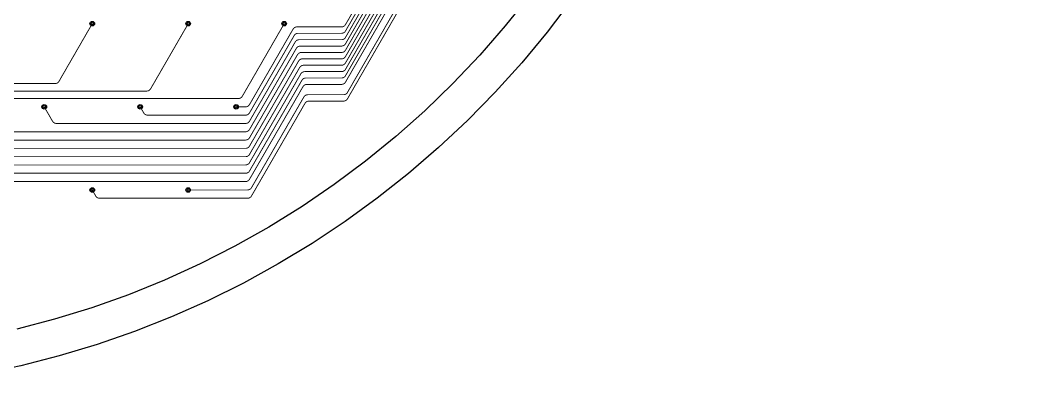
# Model space of a CAD drawing. Header units: metres. Extents: x -54999 to 54999, y -52014 to 54102.
# Drawn here: x 8526 to 19498, y -36732 to -32853 of the extents above; entities that cross this region are included whole.
import ezdxf

# ---------------------------------------------------------------- set-up
doc = ezdxf.new("R2010")
doc.units = ezdxf.units.M
for name, color, linetype in [('eDura_outline_ext', 6, 'Continuous'), ('eDura_outline_int', 6, 'Continuous'), ('etch', 3, 'Continuous'), ('metal', 4, 'Continuous')]:
    doc.layers.add(name, color=color, linetype=linetype)

msp = doc.modelspace()

# ---------------------------------------------------------------- linework, layer by layer
at = {"layer": 'eDura_outline_ext'}
msp.add_lwpolyline([(35250.115, -31915.931), (15050.115, -31915.931), (15050.115, -31915.931), (14816.521, -32282.896), (14567.786, -32639.771), (14304.345, -32985.933), (14026.658, -33320.775), (13735.211, -33643.712), (13430.515, -33954.178), (13113.103, -34251.631), (12783.529, -34535.551), (12442.37, -34805.439), (12090.223, -35060.825), (11727.705, -35301.262), (11355.449, -35526.328), (10974.107, -35735.63), (10584.346, -35928.802), (10186.848, -36105.506), (9782.308, -36265.433), (9371.434, -36408.303), (8954.944, -36533.866), (8533.569, -36641.902), (8108.044, -36732.222)], dxfattribs=at)
at = {"layer": 'eDura_outline_int'}
msp.add_lwpolyline([(34822.174, -31515.931), (14822.174, -31515.931), (14822.174, -31515.931), (14600.616, -31881.415), (14363.643, -32237.098), (14111.688, -32582.33), (13845.211, -32916.481), (13564.7, -33238.94), (13270.666, -33549.118), (12963.647, -33846.45), (12644.204, -34130.391), (12312.92, -34400.422), (11970.399, -34656.052), (11617.269, -34896.812), (11254.174, -35122.263), (10881.776, -35331.993), (10500.757, -35525.62), (10111.813, -35702.788), (9715.653, -35863.175), (9313.002, -36006.488), (8904.595, -36132.465), (8491.178, -36240.876)], dxfattribs=at)
at = {"layer": 'etch'}
for centre in [(9317.92, -32893.342), (10369.92, -32893.342), (11421.92, -32893.342), (8791.92, -33804.401), (9843.92, -33804.401), (10895.92, -33804.401), (9317.92, -34715.459), (10369.92, -34715.459)]:
    msp.add_circle(centre, 15, dxfattribs=at)
at = {"layer": 'metal'}
for points in [[(10895.92, -33804.401, 10, 10, 0), (10998.553, -33804.401, 10, 10, 0.267949192), (11041.854, -33779.401, 10, 10, 0), (11518.779, -32953.342, 10, 10, -0.267949192), (11562.08, -32928.342, 10, 10, 0), (12050.553, -32928.342, 10, 10, 0.267949192), (12093.854, -32903.342, 10, 10, 0), (12632.012, -31971.225, 10, 10, -0.267949192), (12675.313, -31946.225, 10, 10, 0), (13102.553, -31946.225, 10, 10, 0.267949192), (13145.854, -31921.225, 10, 10, 0), (13603.183, -31129.107, 10, 10, -0.267949192), (13646.484, -31104.107, 10, 10, 0), (14154.553, -31104.107, 10, 10, 0.267949192), (14197.854, -31079.107, 10, 10, 0), (14574.354, -30426.99, 10, 10, -0.267949192), (14617.655, -30401.99, 10, 10, 0), (15206.553, -30401.99, 10, 10, 0.267949192), (15249.854, -30376.99, 10, 10, 0), (15423.67, -30075.931, 10, 10, -0.267949192), (15466.971, -30050.931, 10, 10, 0), (21402.659, -30050.931, 10, 10, -0.267949192)], [(9843.92, -33804.401, 10, 10, 0), (9882.025, -33870.401, 10, 10, 0.267949192), (9925.326, -33895.401, 10, 10, 0), (10998.553, -33895.401, 10, 10, 0.267949192), (11041.854, -33870.401, 10, 10, 0), (11530.903, -33023.342, 10, 10, -0.267949192), (11574.205, -32998.342, 10, 10, 0), (12050.553, -32998.342, 10, 10, 0.267949192), (12093.854, -32973.342, 10, 10, 0), (12632.012, -32041.225, 10, 10, -0.267949192), (12675.313, -32016.225, 10, 10, 0), (13102.553, -32016.225, 10, 10, 0.267949192), (13145.854, -31991.225, 10, 10, 0), (13603.183, -31199.107, 10, 10, -0.267949192), (13646.484, -31174.107, 10, 10, 0), (14154.553, -31174.107, 10, 10, 0.267949192), (14197.854, -31149.107, 10, 10, 0), (14574.354, -30496.99, 10, 10, -0.267949192), (14617.655, -30471.99, 10, 10, 0), (15206.876, -30471.99, 10, 10, 0.265341128), (15249.932, -30447.41, 10, 10, 0), (15428.177, -30145.51, 10, 10, -0.265341128), (15471.233, -30120.931, 10, 10, 0), (21394.576, -30120.931, 10, 10, -0.267949192)], [(7926.404, -34077.401, 10, 10, 0), (10998.553, -34077.401, 10, 10, 0.267949192), (11041.854, -34052.401, 10, 10, 0), (11555.152, -33163.342, 10, 10, -0.267949192), (11598.453, -33138.342, 10, 10, 0), (12050.553, -33138.342, 10, 10, 0.267949192), (12093.854, -33113.342, 10, 10, 0), (12632.012, -32181.225, 10, 10, -0.267949192), (12675.313, -32156.225, 10, 10, 0), (13102.553, -32156.225, 10, 10, 0.267949192), (13145.854, -32131.225, 10, 10, 0), (13603.183, -31339.107, 10, 10, -0.267949192), (13646.484, -31314.107, 10, 10, 0), (14154.553, -31314.107, 10, 10, 0.267949192), (14197.854, -31289.107, 10, 10, 0), (14574.354, -30636.99, 10, 10, -0.267949192), (14617.655, -30611.99, 10, 10, 0), (15206.876, -30611.99, 10, 10, 0.265341128), (15249.932, -30587.41, 10, 10, 0), (15428.177, -30285.51, 10, 10, -0.265341128), (15471.233, -30260.931, 10, 10, 0), (21378.41, -30260.931, 10, 10, -0.267949192)], [(8791.92, -33804.401, 10, 10, 0), (8882.564, -33961.401, 10, 10, 0.267949192), (8925.865, -33986.401, 10, 10, 0), (10998.553, -33986.401, 10, 10, 0.267949192), (11041.854, -33961.401, 10, 10, 0), (11543.028, -33093.342, 10, 10, -0.267949192), (11586.329, -33068.342, 10, 10, 0), (12050.553, -33068.342, 10, 10, 0.267949192), (12093.854, -33043.342, 10, 10, 0), (12632.012, -32111.225, 10, 10, -0.267949192), (12675.313, -32086.225, 10, 10, 0), (13102.553, -32086.225, 10, 10, 0.267949192), (13145.854, -32061.225, 10, 10, 0), (13603.183, -31269.107, 10, 10, -0.267949192), (13646.484, -31244.107, 10, 10, 0), (14154.553, -31244.107, 10, 10, 0.267949192), (14197.854, -31219.107, 10, 10, 0), (14574.354, -30566.99, 10, 10, -0.267949192), (14617.655, -30541.99, 10, 10, 0), (15206.553, -30541.99, 10, 10, 0.267949192), (15249.854, -30516.99, 10, 10, 0), (15423.67, -30215.931, 10, 10, -0.267949192), (15466.971, -30190.931, 10, 10, 0), (21386.493, -30190.931, 10, 10, -0.267949192)], [(21370.327, -30330.931, 10, 10, 0), (15466.971, -30330.931, 10, 10, 0.267949192), (15423.67, -30355.931, 10, 10, 0), (15249.854, -30656.99, 10, 10, -0.267949192), (15206.553, -30681.99, 10, 10, 0), (14617.655, -30681.99, 10, 10, 0.267949192), (14574.354, -30706.99, 10, 10, 0), (14197.854, -31359.107, 10, 10, -0.267949192), (14154.553, -31384.107, 10, 10, 0), (13646.484, -31384.107, 10, 10, 0.267949192), (13603.183, -31409.107, 10, 10, 0), (13145.854, -32201.225, 10, 10, -0.267949192), (13102.553, -32226.225, 10, 10, 0), (12675.313, -32226.225, 10, 10, 0.267949192), (12632.012, -32251.225, 10, 10, 0), (12093.854, -33183.342, 10, 10, -0.267949192), (12050.553, -33208.342, 10, 10, 0), (11610.578, -33208.342, 10, 10, 0.267949192), (11567.277, -33233.342, 10, 10, 0), (11041.854, -34143.401, 10, 10, -0.267949192), (10998.553, -34168.401, 10, 10, 0), (6926.943, -34168.401, 10, 10, -0.267949192)], [(4928.021, -34350.401, 10, 10, 0), (10998.553, -34350.401, 10, 10, 0.267949192), (11041.854, -34325.401, 10, 10, 0), (11591.525, -33373.342, 10, 10, -0.267949192), (11634.826, -33348.342, 10, 10, 0), (12050.553, -33348.342, 10, 10, 0.267949192), (12093.854, -33323.342, 10, 10, 0), (12632.012, -32391.225, 10, 10, -0.267949192), (12675.313, -32366.225, 10, 10, 0), (13102.553, -32366.225, 10, 10, 0.267949192), (13145.854, -32341.225, 10, 10, 0), (13603.183, -31549.107, 10, 10, -0.267949192), (13646.484, -31524.107, 10, 10, 0), (14154.553, -31524.107, 10, 10, 0.267949192), (14197.854, -31499.107, 10, 10, 0), (14574.354, -30846.99, 10, 10, -0.267949192), (14617.655, -30821.99, 10, 10, 0), (15206.553, -30821.99, 10, 10, 0.267949192), (15249.854, -30796.99, 10, 10, 0), (15423.67, -30495.931, 10, 10, -0.267949192), (15466.971, -30470.931, 10, 10, 0), (21354.162, -30470.931, 10, 10, -0.267949192)], [(5927.482, -34259.401, 10, 10, 0), (10998.553, -34259.401, 10, 10, 0.267949192), (11041.854, -34234.401, 10, 10, 0), (11579.401, -33303.342, 10, 10, -0.267949192), (11622.702, -33278.342, 10, 10, 0), (12050.553, -33278.342, 10, 10, 0.267949192), (12093.854, -33253.342, 10, 10, 0), (12632.012, -32321.225, 10, 10, -0.267949192), (12675.313, -32296.225, 10, 10, 0), (13102.553, -32296.225, 10, 10, 0.267949192), (13145.854, -32271.225, 10, 10, 0), (13603.183, -31479.107, 10, 10, -0.267949192), (13646.484, -31454.107, 10, 10, 0), (14154.553, -31454.107, 10, 10, 0.267949192), (14197.854, -31429.107, 10, 10, 0), (14574.354, -30776.99, 10, 10, -0.267949192), (14617.655, -30751.99, 10, 10, 0), (15206.876, -30751.99, 10, 10, 0.265341128), (15249.932, -30727.41, 10, 10, 0), (15428.177, -30425.51, 10, 10, -0.265341128), (15471.233, -30400.931, 10, 10, 0), (21362.244, -30400.931, 10, 10, -0.267949192)], [(2929.099, -34532.401, 10, 10, 0), (10998.553, -34532.401, 10, 10, 0.267949192), (11041.854, -34507.401, 10, 10, 0), (11615.774, -33513.342, 10, 10, -0.267949192), (11659.075, -33488.342, 10, 10, 0), (12050.553, -33488.342, 10, 10, 0.267949192), (12093.854, -33463.342, 10, 10, 0), (12632.012, -32531.225, 10, 10, -0.267949192), (12675.313, -32506.225, 10, 10, 0), (13102.553, -32506.225, 10, 10, 0.267949192), (13145.854, -32481.225, 10, 10, 0), (13603.183, -31689.107, 10, 10, -0.267949192), (13646.484, -31664.107, 10, 10, 0), (14154.553, -31664.107, 10, 10, 0.267949192), (14197.854, -31639.107, 10, 10, 0), (14574.354, -30986.99, 10, 10, -0.267949192), (14617.655, -30961.99, 10, 10, 0), (15206.553, -30961.99, 10, 10, 0.267949192), (15249.854, -30936.99, 10, 10, 0), (15423.67, -30635.931, 10, 10, -0.267949192), (15466.971, -30610.931, 10, 10, 0), (21337.996, -30610.931, 10, 10, -0.267949192)], [(3928.56, -34441.401, 10, 10, 0), (10998.553, -34441.401, 10, 10, 0.267949192), (11041.854, -34416.401, 10, 10, 0), (11603.65, -33443.342, 10, 10, -0.267949192), (11646.951, -33418.342, 10, 10, 0), (12050.553, -33418.342, 10, 10, 0.267949192), (12093.854, -33393.342, 10, 10, 0), (12632.012, -32461.225, 10, 10, -0.267949192), (12675.313, -32436.225, 10, 10, 0), (13102.553, -32436.225, 10, 10, 0.267949192), (13145.854, -32411.225, 10, 10, 0), (13603.183, -31619.107, 10, 10, -0.267949192), (13646.484, -31594.107, 10, 10, 0), (14154.553, -31594.107, 10, 10, 0.267949192), (14197.854, -31569.107, 10, 10, 0), (14574.354, -30916.99, 10, 10, -0.267949192), (14617.655, -30891.99, 10, 10, 0), (15206.876, -30891.99, 10, 10, 0.265341128), (15249.932, -30867.41, 10, 10, 0), (15428.177, -30565.51, 10, 10, -0.265341128), (15471.233, -30540.931, 10, 10, 0), (21346.079, -30540.931, 10, 10, -0.267949192)], [(1929.637, -34623.401, 10, 10, 0), (10998.553, -34623.401, 10, 10, 0.267949192), (11041.854, -34598.401, 10, 10, 0), (11627.898, -33583.342, 10, 10, -0.267949192), (11671.2, -33558.342, 10, 10, 0), (12050.553, -33558.342, 10, 10, 0.267949192), (12093.854, -33533.342, 10, 10, 0), (12632.012, -32601.225, 10, 10, -0.267949192), (12675.313, -32576.225, 10, 10, 0), (13102.553, -32576.225, 10, 10, 0.267949192), (13145.854, -32551.225, 10, 10, 0), (13603.183, -31759.107, 10, 10, -0.267949192), (13646.484, -31734.107, 10, 10, 0), (14154.553, -31734.107, 10, 10, 0.267949192), (14197.854, -31709.107, 10, 10, 0), (14574.354, -31056.99, 10, 10, -0.267949192), (14617.655, -31031.99, 10, 10, 0), (15206.876, -31031.99, 10, 10, 0.265341128), (15249.932, -31007.41, 10, 10, 0), (15428.177, -30705.51, 10, 10, -0.265341128), (15471.233, -30680.931, 10, 10, 0), (21329.913, -30680.931, 10, 10, -0.267949192)], [(9317.92, -34715.459, 10, 10, 0), (9356.025, -34781.459, 10, 10, 0.267949192), (9399.326, -34806.459, 10, 10, 0), (11020.187, -34806.459, 10, 10, 0.267949192), (11063.488, -34781.459, 10, 10, 0), (11649.533, -33766.401, 10, 10, -0.267949192), (11692.834, -33741.401, 10, 10, 0), (12072.187, -33741.401, 10, 10, 0.267949192), (12115.488, -33716.401, 10, 10, 0), (12653.647, -32784.283, 10, 10, -0.267949192), (12696.948, -32759.283, 10, 10, 0), (13124.187, -32759.283, 10, 10, 0.267949192), (13167.488, -32734.283, 10, 10, 0), (13624.817, -31942.166, 10, 10, -0.267949192), (13668.119, -31917.166, 10, 10, 0), (14176.187, -31917.166, 10, 10, 0.267949192), (14219.488, -31892.166, 10, 10, 0), (14595.988, -31240.048, 10, 10, -0.267949192), (14639.29, -31215.048, 10, 10, 0), (15228.511, -31215.048, 10, 10, 0.265341128), (15271.566, -31190.469, 10, 10, 0), (15475.234, -30845.51, 10, 10, -0.265341128), (15518.289, -30820.931, 10, 10, 0), (21313.747, -30820.931, 10, 10, -0.267949192)], [(10369.92, -34715.459, 10, 10, 0), (11020.187, -34715.459, 10, 10, 0.267949192), (11063.488, -34690.459, 10, 10, 0), (11637.408, -33696.401, 10, 10, -0.267949192), (11680.71, -33671.401, 10, 10, 0), (12072.187, -33671.401, 10, 10, 0.267949192), (12115.488, -33646.401, 10, 10, 0), (12653.647, -32714.283, 10, 10, -0.267949192), (12696.948, -32689.283, 10, 10, 0), (13124.187, -32689.283, 10, 10, 0.267949192), (13167.488, -32664.283, 10, 10, 0), (13624.817, -31872.166, 10, 10, -0.267949192), (13668.119, -31847.166, 10, 10, 0), (14176.187, -31847.166, 10, 10, 0.267949192), (14219.488, -31822.166, 10, 10, 0), (14595.988, -31170.048, 10, 10, -0.267949192), (14639.29, -31145.048, 10, 10, 0), (15228.187, -31145.048, 10, 10, 0.267949192), (15271.488, -31120.048, 10, 10, 0), (15470.165, -30775.931, 10, 10, -0.267949192), (15513.466, -30750.931, 10, 10, 0), (21321.83, -30750.931, 10, 10, -0.267949192)]]:
    msp.add_lwpolyline(points, format="xyseb", dxfattribs=at)
at = {"layer": 'metal', "const_width": 10}
for points in [[(9317.92, -32893.342), (8953.612, -33524.342, -0.267949192), (8910.311, -33549.342), (799.288, -33549.342, -0.267949192), (755.986, -33524.342), (223.635, -32602.283, 0.267949192), (180.334, -32577.283), (-252.712, -32577.283, -0.267949192), (-296.014, -32552.283), (-793.757, -31690.166, 0.267949192), (-837.059, -31665.166), (-1304.712, -31665.166, -0.267949192), (-1348.014, -31640.166), (-1764.928, -30918.048, 0.267949192), (-1808.23, -30893.048), (-2356.712, -30893.048, -0.267949192), (-2400.014, -30868.048), (-2736.099, -30285.931, 0.267949192), (-2779.401, -30260.931), (-7970.205, -30260.931)], [(10369.92, -32893.342), (9958.269, -33606.342, -0.267949192), (9914.968, -33631.342), (799.288, -33631.342, -0.267949192), (755.986, -33606.342), (216.707, -32672.283, 0.267949192), (173.406, -32647.283), (-252.712, -32647.283, -0.267949192), (-296.014, -32622.283), (-793.757, -31760.166, 0.267949192), (-837.059, -31735.166), (-1304.712, -31735.166, -0.267949192), (-1348.014, -31710.166), (-1764.928, -30988.048, 0.267949192), (-1808.23, -30963.048), (-2356.712, -30963.048, -0.267949192), (-2400.014, -30938.048), (-2736.099, -30355.931, 0.267949192), (-2779.401, -30330.931), (-7970.205, -30330.931)], [(11421.92, -32893.342), (10962.927, -33688.342, -0.267949192), (10919.625, -33713.342), (799.288, -33713.342, -0.267949192), (755.986, -33688.342), (209.779, -32742.283, 0.267949192), (166.478, -32717.283), (-252.712, -32717.283, -0.267949192), (-296.014, -32692.283), (-793.757, -31830.166, 0.267949192), (-837.059, -31805.166), (-1304.712, -31805.166, -0.267949192), (-1348.014, -31780.166), (-1764.928, -31058.048, 0.267949192), (-1808.23, -31033.048), (-2356.712, -31033.048, -0.267949192), (-2400.014, -31008.048), (-2736.099, -30425.931, 0.267949192), (-2779.401, -30400.931), (-7970.205, -30400.931)]]:
    msp.add_lwpolyline(points, format="xyb", dxfattribs=at)
for points in [[(12079.42, -32928.342), (12079.42, -32928.342)], [(12079.42, -32998.342), (12079.42, -32998.342)], [(12079.42, -33068.342), (12079.42, -33068.342)], [(12079.42, -33138.342), (12079.42, -33138.342)], [(12079.42, -33208.342), (12079.42, -33208.342)], [(12079.42, -33278.342), (12079.42, -33278.342)], [(12079.42, -33348.342), (12079.42, -33348.342)], [(12079.42, -33418.342), (12079.42, -33418.342)], [(12079.42, -33488.342), (12079.42, -33488.342)], [(12079.42, -33558.342), (12079.42, -33558.342)], [(10895.92, -33804.401), (10895.92, -33804.401)]]:
    msp.add_lwpolyline(points, dxfattribs=at)
at = {"layer": 'metal'}
for centre in [(9317.92, -32893.342), (10369.92, -32893.342), (11421.92, -32893.342), (8791.92, -33804.401), (9843.92, -33804.401), (10895.92, -33804.401), (9317.92, -34715.459), (10369.92, -34715.459)]:
    msp.add_circle(centre, 25, dxfattribs=at)

doc.saveas('drawing.dxf')
